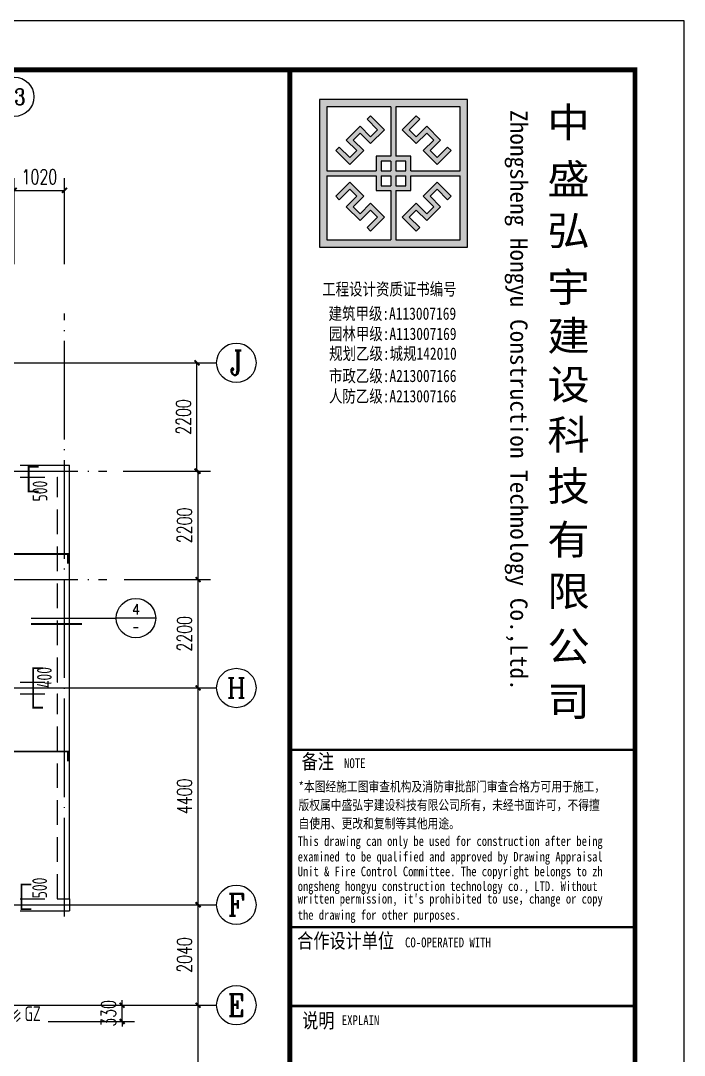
# Model space of a CAD drawing. Extents: x 1051052 to 1482120, y -981644 to -673261.
# Drawn here: x 1142755 to 1156217, y -903648 to -882648 of the extents above; entities that cross this region are included whole.
import ezdxf
from ezdxf.enums import TextEntityAlignment as Align

# ---------------------------------------------------------------- set-up
doc = ezdxf.new("R2010")
doc.units = 0
doc.header["$LTSCALE"] = 1000
doc.header["$MEASUREMENT"] = 0
doc.linetypes.add('DOTE', pattern=[2.42, 2, -0.2, 0.02, -0.2])
doc.linetypes.add('线型3', pattern=[750, 500, -250])
for name, color, linetype in [('AXIS', 3, 'Continuous'), ('AXIS_TEXT', 7, 'Continuous'), ('DIM_IDEN', 3, 'Continuous'), ('DOTE', 1, 'DOTE'), ('PUB_DIM', 3, 'Continuous'), ('PUB_TEXT', 7, 'Continuous'), ('PUB_WALL', 9, 'Continuous'), ('TK', 142, 'Continuous'), ('填充', 8, 'Continuous')]:
    doc.layers.add(name, color=color, linetype=linetype)
for name, color, linetype, lineweight in [('BEAM', 4, 'Continuous', 25), ('BEAM-DASH', 4, '线型3', 25), ('TITLE', 7, 'Continuous', 25), ('楼板负筋标注', 84, 'Continuous', 18), ('楼板负筋钢筋', 1, 'Continuous', 35)]:
    doc.layers.add(name, color=color, linetype=linetype, lineweight=lineweight)
doc.styles.add('_TCH_AXIS', font='COMPLEX', dxfattribs={"bigfont": 'GBCBIG'})
doc.styles.add('_TCH_DIM_T3', font='SIMPLEX', dxfattribs={"width": 0.705882, "bigfont": 'GBCBIG'})
doc.styles.add('_TCH_LABEL', font='COMPLEX', dxfattribs={"bigfont": 'GBCBIG'})
doc.styles.add('COMPLEX', font='COMPLEX')
doc.styles.add('FromPkpm', font='Pkpmeng', dxfattribs={"width": 0.7, "bigfont": 'hztxt'})
doc.styles.add('HYZT1', font='', dxfattribs={"width": 0.8})
doc.styles.add('HYZT2', font='simhei_0.ttf', dxfattribs={"width": 0.8})
doc.styles.get('HYZT1').set_extended_font_data('SimSun')
doc.dimstyles.new('_TCH_ARCH&&100', dxfattribs={"dimtxt": 297.5, "dimasz": 100, "dimexe": 250, "dimexo": 300, "dimgap": 126.25, "dimtad": 1, "dimdec": 0, "dimzin": 0, "dimdsep": 46, "dimtxsty": '_TCH_DIM_T3', "dimblk": 'ARCHTICK', "dimcen": 0.09, "dimclrt": 7, "dimazin": 2, "dimtfac": 1, "dimtdec": 0, "dimtix": 1, "dimtmove": 2, "dimatfit": 3, "dimfxl": 0, "dimtolj": 1, "dimtzin": 0, "dimarcsym": 0})

# ---------------------------------------------------------------- blocks, each defined once
blk = doc.blocks.new('_ArchTick')
at = {"color": 0, "linetype": 'ByBlock', "const_width": 0.4}
blk.add_lwpolyline([(-0.5, -0.5), (0.5, 0.5)], dxfattribs=at)
blk = doc.blocks.new('*D405')
at = {"layer": 'AXIS', "color": 0, "lineweight": -2, "transparency": 16777216}
for p, q in [((1144853, -902632), (1146603, -902632)), ((1146353, -907792), (1146353, -902632)), ((1144853, -907792), (1146603, -907792))]:
    blk.add_line(p, q, dxfattribs=at)
at = {"layer": 'Defpoints', "color": 0, "transparency": 16777216}
for p in [(1143853, -902632), (1146353, -902632), (1143853, -907792)]:
    blk.add_point(p, dxfattribs=at)
at = {"layer": 'AXIS', "color": 0, "lineweight": -2, "transparency": 16777216, "xscale": 100, "yscale": 100, "zscale": 100}
for p, rotation in [((1146353, -902632), 90), ((1146353, -907792), 270)]:
    blk.add_blockref('_ArchTick', p, dxfattribs=dict(at, rotation=rotation))
at = {"layer": 'AXIS', "color": 7, "transparency": 16777216, "insert": (1146078, -905212), "char_height": 297.5, "attachment_point": 5, "rotation": 90, "style": '_TCH_DIM_T3'}
blk.add_mtext('\\A1;5160', dxfattribs=at)
blk = doc.blocks.new('*D406')
at = {"layer": 'AXIS', "color": 0, "lineweight": -2, "transparency": 16777216}
for p, q in [((1144853, -900592), (1146603, -900592)), ((1146353, -902632), (1146353, -900592)), ((1144853, -902632), (1146603, -902632))]:
    blk.add_line(p, q, dxfattribs=at)
at = {"layer": 'Defpoints', "color": 0, "transparency": 16777216}
for p in [(1143853, -900592), (1146353, -900592), (1143853, -902632)]:
    blk.add_point(p, dxfattribs=at)
at = {"layer": 'AXIS', "color": 0, "lineweight": -2, "transparency": 16777216, "xscale": 100, "yscale": 100, "zscale": 100}
for p, rotation in [((1146353, -900592), 90), ((1146353, -902632), 270)]:
    blk.add_blockref('_ArchTick', p, dxfattribs=dict(at, rotation=rotation))
at = {"layer": 'AXIS', "color": 7, "transparency": 16777216, "insert": (1146078, -901612), "char_height": 297.5, "attachment_point": 5, "rotation": 90, "style": '_TCH_DIM_T3'}
blk.add_mtext('\\A1;2040', dxfattribs=at)
blk = doc.blocks.new('*D407')
at = {"layer": 'AXIS', "color": 0, "lineweight": -2, "transparency": 16777216}
for p, q in [((1144853, -896192), (1146603, -896192)), ((1146353, -900592), (1146353, -896192)), ((1144853, -900592), (1146603, -900592))]:
    blk.add_line(p, q, dxfattribs=at)
at = {"layer": 'Defpoints', "color": 0, "transparency": 16777216}
for p in [(1143853, -896192), (1146353, -896192), (1143853, -900592)]:
    blk.add_point(p, dxfattribs=at)
at = {"layer": 'AXIS', "color": 0, "lineweight": -2, "transparency": 16777216, "xscale": 100, "yscale": 100, "zscale": 100}
for p, rotation in [((1146353, -896192), 90), ((1146353, -900592), 270)]:
    blk.add_blockref('_ArchTick', p, dxfattribs=dict(at, rotation=rotation))
at = {"layer": 'AXIS', "color": 7, "transparency": 16777216, "insert": (1146078, -898392), "char_height": 297.5, "attachment_point": 5, "rotation": 90, "style": '_TCH_DIM_T3'}
blk.add_mtext('\\A1;4400', dxfattribs=at)
blk = doc.blocks.new('_AXISO')
blk.add_circle((0, 0), 0.5)
at = {"layer": 'AXIS_TEXT', "style": 'COMPLEX', "width": 1.041667}
blk.add_attdef('A', text='', height=0.56, dxfattribs=at).set_placement((-0.25, -0.28), (0.25, -0.28), align=Align.FIT)
blk = doc.blocks.new('*D432')
at = {"layer": 'AXIS', "color": 0, "lineweight": -2, "transparency": 16777216}
for p, q in [((1142624, -887592), (1142624, -885842)), ((1143644, -887592), (1143644, -885842)), ((1142624, -886092), (1143644, -886092))]:
    blk.add_line(p, q, dxfattribs=at)
at = {"layer": 'Defpoints', "color": 0, "transparency": 16777216}
for p in [(1143644, -886092), (1142624, -888592), (1143644, -888592)]:
    blk.add_point(p, dxfattribs=at)
at = {"layer": 'AXIS', "color": 0, "lineweight": -2, "transparency": 16777216, "xscale": 100, "yscale": 100, "zscale": 100, "rotation": 180}
blk.add_blockref('_ArchTick', (1142624, -886092), dxfattribs=at)
at = {"layer": 'AXIS', "color": 0, "lineweight": -2, "transparency": 16777216, "xscale": 100, "yscale": 100, "zscale": 100}
blk.add_blockref('_ArchTick', (1143644, -886092), dxfattribs=at)
at = {"layer": 'AXIS', "color": 7, "transparency": 16777216, "insert": (1143134, -885817), "char_height": 297.5, "attachment_point": 5, "style": '_TCH_DIM_T3'}
blk.add_mtext('\\A1;1020', dxfattribs=at)
blk = doc.blocks.new('*D437')
at = {"layer": 'AXIS', "color": 0, "lineweight": -2, "transparency": 16777216}
for p, q in [((1144853, -893992), (1146603, -893992)), ((1146353, -896192), (1146353, -893992)), ((1144853, -896192), (1146603, -896192))]:
    blk.add_line(p, q, dxfattribs=at)
at = {"layer": 'Defpoints', "color": 0, "transparency": 16777216}
for p in [(1144504, -893992), (1146353, -893992), (1143853, -896192)]:
    blk.add_point(p, dxfattribs=at)
at = {"layer": 'AXIS', "color": 0, "lineweight": -2, "transparency": 16777216, "xscale": 100, "yscale": 100, "zscale": 100}
for p, rotation in [((1146353, -893992), 90), ((1146353, -896192), 270)]:
    blk.add_blockref('_ArchTick', p, dxfattribs=dict(at, rotation=rotation))
at = {"layer": 'AXIS', "color": 7, "transparency": 16777216, "insert": (1146078, -895092), "char_height": 297.5, "attachment_point": 5, "rotation": 90, "style": '_TCH_DIM_T3'}
blk.add_mtext('\\A1;2200', dxfattribs=at)
blk = doc.blocks.new('*D438')
at = {"layer": 'AXIS', "color": 0, "lineweight": -2, "transparency": 16777216}
for p, q in [((1144853, -891792), (1146603, -891792)), ((1146353, -893992), (1146353, -891792)), ((1144853, -893992), (1146603, -893992))]:
    blk.add_line(p, q, dxfattribs=at)
at = {"layer": 'Defpoints', "color": 0, "transparency": 16777216}
for p in [(1144504, -891792), (1146353, -891792), (1144504, -893992)]:
    blk.add_point(p, dxfattribs=at)
at = {"layer": 'AXIS', "color": 0, "lineweight": -2, "transparency": 16777216, "xscale": 100, "yscale": 100, "zscale": 100}
for p, rotation in [((1146353, -891792), 90), ((1146353, -893992), 270)]:
    blk.add_blockref('_ArchTick', p, dxfattribs=dict(at, rotation=rotation))
at = {"layer": 'AXIS', "color": 7, "transparency": 16777216, "insert": (1146078, -892892), "char_height": 297.5, "attachment_point": 5, "rotation": 90, "style": '_TCH_DIM_T3'}
blk.add_mtext('\\A1;2200', dxfattribs=at)
blk = doc.blocks.new('*D439')
at = {"layer": 'AXIS', "color": 0, "lineweight": -2, "transparency": 16777216}
for p, q in [((1144831, -889592), (1146581, -889592)), ((1146331, -891792), (1146331, -889592)), ((1144831, -891792), (1146581, -891792))]:
    blk.add_line(p, q, dxfattribs=at)
at = {"layer": 'Defpoints', "color": 0, "transparency": 16777216}
for p in [(1144362, -889592), (1146331, -889592), (1144504, -891792)]:
    blk.add_point(p, dxfattribs=at)
at = {"layer": 'AXIS', "color": 0, "lineweight": -2, "transparency": 16777216, "xscale": 100, "yscale": 100, "zscale": 100}
for p, rotation in [((1146331, -889592), 90), ((1146331, -891792), 270)]:
    blk.add_blockref('_ArchTick', p, dxfattribs=dict(at, rotation=rotation))
at = {"layer": 'AXIS', "color": 7, "transparency": 16777216, "insert": (1146056, -890692), "char_height": 297.5, "attachment_point": 5, "rotation": 90, "style": '_TCH_DIM_T3'}
blk.add_mtext('\\A1;2200', dxfattribs=at)
blk = doc.blocks.new('A$C05385F37')
at = {"layer": 'TK'}
h = blk.add_hatch(color=256, dxfattribs=at)
h.paths.add_polyline_path([(-4400, -1600), (-7400, -1600), (-7400, -4600), (-4400, -4600)])
h.paths.add_polyline_path([(-4550, -3150), (-4550, -4450), (-5850, -4450), (-5850, -3450), (-5550, -3450), (-5550, -3150)], flags=16)
h.paths.add_polyline_path([(-4550, -3050), (-5550, -3050), (-5550, -2750), (-5850, -2750), (-5850, -1750), (-4550, -1750)], flags=16)
h.paths.add_polyline_path([(-4730, -3563), (-4801, -3634), (-5013, -3422), (-5154, -3563), (-4943, -3775), (-5225, -4058), (-5437, -3846), (-5578, -3987), (-5366, -4199), (-5437, -4270), (-5720, -3987), (-5437, -3704), (-5225, -3917), (-5084, -3775), (-5296, -3563), (-5013, -3280)], flags=0)
h.paths.add_polyline_path([(-5013, -2920), (-5296, -2637), (-5084, -2425), (-5225, -2283), (-5437, -2496), (-5720, -2213), (-5437, -1930), (-5366, -2001), (-5578, -2213), (-5437, -2354), (-5225, -2142), (-4943, -2425), (-5154, -2637), (-5013, -2778), (-4801, -2566), (-4730, -2637)], flags=0)
h.paths.add_polyline_path([(-5650, -3150), (-5650, -3350), (-5850, -3350), (-5850, -3150)], flags=16)
h.paths.add_polyline_path([(-5650, -3050), (-5850, -3050), (-5850, -2850), (-5650, -2850)], flags=16)
h.paths.add_polyline_path([(-5950, -3150), (-5950, -3350), (-6150, -3350), (-6150, -3150)], flags=16)
h.paths.add_polyline_path([(-5950, -3050), (-6150, -3050), (-6150, -2850), (-5950, -2850)], flags=16)
h.paths.add_polyline_path([(-5950, -3450), (-5950, -4450), (-7250, -4450), (-7250, -3150), (-6250, -3150), (-6250, -3450)], flags=16)
h.paths.add_polyline_path([(-5950, -2750), (-6250, -2750), (-6250, -3050), (-7250, -3050), (-7250, -1750), (-5950, -1750)], flags=16)
h.paths.add_polyline_path([(-6080, -3987), (-6363, -4270), (-6434, -4199), (-6222, -3987), (-6363, -3846), (-6575, -4058), (-6857, -3775), (-6646, -3563), (-6787, -3422), (-6999, -3634), (-7070, -3563), (-6787, -3280), (-6504, -3563), (-6716, -3775), (-6575, -3917), (-6363, -3704)], flags=0)
h.paths.add_polyline_path([(-6080, -2213), (-6363, -2496), (-6575, -2283), (-6716, -2425), (-6504, -2637), (-6787, -2920), (-7070, -2637), (-6999, -2566), (-6787, -2778), (-6646, -2637), (-6857, -2425), (-6575, -2142), (-6363, -2354), (-6222, -2213), (-6434, -2001), (-6363, -1930)], flags=0)
for points in [[(-6575, -2283), (-6363, -2496), (-6080, -2213), (-6363, -1930), (-6434, -2001), (-6222, -2213), (-6363, -2354), (-6575, -2142), (-6857, -2425), (-6646, -2637), (-6787, -2778), (-6999, -2566), (-7070, -2637), (-6787, -2920), (-6504, -2637), (-6716, -2425)], [(-5084, -2425), (-5296, -2637), (-5013, -2920), (-4730, -2637), (-4801, -2566), (-5013, -2778), (-5154, -2637), (-4943, -2425), (-5225, -2142), (-5437, -2354), (-5578, -2213), (-5366, -2001), (-5437, -1930), (-5720, -2213), (-5437, -2496), (-5225, -2283)], [(-6716, -3775), (-6504, -3563), (-6787, -3280), (-7070, -3563), (-6999, -3634), (-6787, -3422), (-6646, -3563), (-6857, -3775), (-6575, -4058), (-6363, -3846), (-6222, -3987), (-6434, -4199), (-6363, -4270), (-6080, -3987), (-6363, -3704), (-6575, -3917)], [(-5225, -3917), (-5437, -3704), (-5720, -3987), (-5437, -4270), (-5366, -4199), (-5578, -3987), (-5437, -3846), (-5225, -4058), (-4943, -3775), (-5154, -3563), (-5013, -3422), (-4801, -3634), (-4730, -3563), (-5013, -3280), (-5296, -3563), (-5084, -3775)]]:
    blk.add_hatch(color=256, dxfattribs=at).paths.add_polyline_path(points)
for p, q in [((-8000, -1000), (-1000, -1000)), ((-1000, -1000), (-1000, -26100)), ((-5950, -1750), (-5950, -2750)), ((-5850, -1750), (-5850, -2750)), ((-5950, -2850), (-5950, -3050)), ((-5850, -2850), (-5850, -3050)), ((-7250, -3050), (-6250, -3050)), ((-7250, -3150), (-6250, -3150)), ((-6150, -3050), (-5950, -3050)), ((-6150, -3150), (-5950, -3150)), ((-5950, -3150), (-5950, -3350)), ((-5850, -3050), (-5650, -3050)), ((-5850, -3150), (-5650, -3150)), ((-5850, -3150), (-5850, -3350)), ((-5550, -3050), (-4550, -3050)), ((-5550, -3150), (-4550, -3150)), ((-5950, -3450), (-5950, -4450)), ((-5850, -3450), (-5850, -4450)), ((-8000, -14800), (-1000, -14800))]:
    blk.add_line(p, q, dxfattribs=at)
for points, const_width in [([(-8000, -1000), (-8000, -41000)], 100), ([(-8000, -14800), (-1000, -14800)], 50), ([(-1000, -18400), (-8000, -18400)], 50), ([(-1000, -20000), (-8000, -20000)], 50)]:
    blk.add_lwpolyline(points, dxfattribs=dict(at, const_width=const_width))
for points in [[(-7400, -4600), (-4400, -4600), (-4400, -1600), (-7400, -1600)], [(-6504, -2637), (-6787, -2920), (-7070, -2637), (-6999, -2566), (-6787, -2778), (-6646, -2637), (-6857, -2425), (-6575, -2142), (-6363, -2354), (-6222, -2213), (-6434, -2001), (-6363, -1930), (-6080, -2213), (-6363, -2496), (-6575, -2283), (-6716, -2425)], [(-5296, -2637), (-5013, -2920), (-4730, -2637), (-4801, -2566), (-5013, -2778), (-5154, -2637), (-4943, -2425), (-5225, -2142), (-5437, -2354), (-5578, -2213), (-5366, -2001), (-5437, -1930), (-5720, -2213), (-5437, -2496), (-5225, -2283), (-5084, -2425)], [(-6504, -3563), (-6787, -3280), (-7070, -3563), (-6999, -3634), (-6787, -3422), (-6646, -3563), (-6857, -3775), (-6575, -4058), (-6363, -3846), (-6222, -3987), (-6434, -4199), (-6363, -4270), (-6080, -3987), (-6363, -3704), (-6575, -3917), (-6716, -3775)], [(-5296, -3563), (-5013, -3280), (-4730, -3563), (-4801, -3634), (-5013, -3422), (-5154, -3563), (-4943, -3775), (-5225, -4058), (-5437, -3846), (-5578, -3987), (-5366, -4199), (-5437, -4270), (-5720, -3987), (-5437, -3704), (-5225, -3917), (-5084, -3775)]]:
    blk.add_lwpolyline(points, close=True, dxfattribs=at)
for points in [[(-5950, -1750), (-7250, -1750), (-7250, -3050)], [(-4550, -3050), (-4550, -1750), (-5850, -1750)], [(-5950, -2750), (-6250, -2750), (-6250, -3050)], [(-5950, -2850), (-6150, -2850), (-6150, -3050)], [(-5550, -3050), (-5550, -2750), (-5850, -2750)], [(-5650, -3050), (-5650, -2850), (-5850, -2850)], [(-7250, -3150), (-7250, -4450), (-5950, -4450)], [(-6250, -3150), (-6250, -3450), (-5950, -3450)], [(-6150, -3150), (-6150, -3350), (-5950, -3350)], [(-5850, -4450), (-4550, -4450), (-4550, -3150)], [(-5850, -3350), (-5650, -3350), (-5650, -3150)], [(-5850, -3450), (-5550, -3450), (-5550, -3150)]]:
    blk.add_lwpolyline(points, dxfattribs=at)
for s, height, style, width, p in [('中', 600, 'HYZT2', 1.05, (-2778, -2366)), ('盛', 600, 'HYZT2', 1.05, (-2778, -3515)), ('弘', 600, 'HYZT2', 1.05, (-2778, -4559)), ('宇', 600, 'HYZT2', 1.05, (-2778, -5708)), ('工程设计资质证书编号', 250, 'HYZT1', 0.8, (-7346, -5574)), ('建', 600, 'HYZT2', 1.05, (-2778, -6696)), ('设', 600, 'HYZT2', 1.05, (-2778, -7687)), ('科', 600, 'HYZT2', 1.05, (-2778, -8702)), ('技', 600, 'HYZT2', 1.05, (-2778, -9744)), ('有', 600, 'HYZT2', 1.05, (-2778, -10833)), ('限', 600, 'HYZT2', 1.05, (-2778, -11880)), ('公', 600, 'HYZT2', 1.05, (-2778, -13003)), ('司', 600, 'HYZT2', 1.05, (-2778, -14115)), ('备注', 300, 'HYZT1', 0.8, (-7763, -15187)), ('NOTE', 200, 'HYZT1', 0.8, (-6902, -15171)), ('*本图经施工图审查机构及消防审批部门审查合格方可用于施工，', 200, 'HYZT1', 0.8, (-7826, -15644)), ('版权属中盛弘宇建设科技有限公司所有，未经书面许可，不得擅', 200, 'HYZT1', 0.8, (-7826, -16019)), ('自使用、更改和复制等其他用途。', 200, 'HYZT1', 0.8, (-7826, -16394)), ('This drawing can only be used for construction after being ', 196, 'HYZT1', 0.8, (-7842, -16750)), ('examined to be qualified and approved by Drawing Appraisal ', 196, 'HYZT1', 0.8, (-7842, -17066)), ('Unit & Fire Control Committee. The copyright belongs to zh', 196, 'HYZT1', 0.8, (-7842, -17365)), ('ongsheng hongyu construction technology co., LTD. Without ', 196, 'HYZT1', 0.8, (-7842, -17665)), ("written permission, it's prohibited to use，change or copy ", 196, 'HYZT1', 0.8, (-7842, -17921)), ('the drawing for other purposes.', 196, 'HYZT1', 0.8, (-7842, -18248)), ('合作设计单位', 300, 'HYZT1', 0.8, (-7852, -18825)), ('CO-OPERATED WITH', 200, 'HYZT1', 0.8, (-5665, -18809)), ('说明', 300, 'HYZT1', 0.8, (-7751, -20445)), ('EXPLAIN', 200, 'HYZT1', 0.8, (-6948, -20388))]:
    blk.add_text(s, height=height, dxfattribs=dict(at, style=style, width=width)).set_placement(p)
at = {"layer": 'TK', "style": 'HYZT2', "width": 0.99}
blk.add_text('Zhongsheng Hongyu Construction Technology Co.,Ltd.', height=350, rotation=270, dxfattribs=at).set_placement((-3530, -1814))
at = {"layer": 'TK', "style": 'HYZT1', "width": 0.8}
for s, p in [('建筑甲级:A113007169', (-5922, -5945)), ('园林甲级:A113007169', (-5915, -6355)), ('规划乙级:城规142010', (-5911, -6757)), ('市政乙级:A213007166', (-5915, -7209)), ('人防乙级:A213007166', (-5915, -7621))]:
    blk.add_text(s, height=250, dxfattribs=at).set_placement(p, align=Align.MIDDLE_CENTER)
blk = doc.blocks.new('A2K')
at = {"layer": 'TK'}
blk.add_lwpolyline([(0, 0), (59400, 0), (59400, 42000), (0, 42000)], close=True, dxfattribs=at)
at = {"layer": 'TK', "const_width": 100}
blk.add_lwpolyline([(2500, 1000), (58400, 1000), (58400, 41000), (2500, 41000)], close=True, dxfattribs=at)
at = {"color": 4}
blk.add_blockref('A$C05385F37', (59400, 42000), dxfattribs=at)
blk = doc.blocks.new('*D1351')
at = {"layer": 'Defpoints', "color": 0, "transparency": 16777216}
for p in [(1142744, -902632), (1144813, -902632), (1142744, -902962)]:
    blk.add_point(p, dxfattribs=at)
at = {"layer": 'PUB_DIM', "color": 0, "lineweight": -2, "transparency": 16777216}
for p, q in [((1144813, -902632), (1144813, -902532)), ((1143313, -902632), (1145063, -902632)), ((1144813, -902962), (1144813, -902632)), ((1143313, -902962), (1145063, -902962)), ((1144813, -902962), (1144813, -903062))]:
    blk.add_line(p, q, dxfattribs=at)
at = {"layer": 'PUB_DIM', "color": 0, "lineweight": -2, "transparency": 16777216, "xscale": 100, "yscale": 100, "zscale": 100}
for p, rotation in [((1144813, -902632), 270), ((1144813, -902962), 90)]:
    blk.add_blockref('_ArchTick', p, dxfattribs=dict(at, rotation=rotation))
at = {"layer": 'PUB_DIM', "color": 7, "transparency": 16777216, "insert": (1144538, -902797), "char_height": 297.5, "attachment_point": 5, "rotation": 90, "style": '_TCH_DIM_T3'}
blk.add_mtext('\\A1;330', dxfattribs=at)

msp = doc.modelspace()

# ---------------------------------------------------------------- hatches: boundary and pattern name
at = {"layer": 'PUB_WALL'}
h = msp.add_hatch(dxfattribs=at)
h.set_pattern_fill('钢筋混凝土', color=256, scale=30)
h.set_pattern_definition([(45, (-380549.82, -1406.414), (-53.0330086, 53.0330086), []), (50, (-380549.82, -1406.41), (215.178055, -18.82564), [22.5, -247.5]), (355, (-380549.82, -1406.41), (-41.6254, 225.65764), [18, -198]), (100.4514, (-380531.9, -1407.98), (173.552815, 206.831863), [19.122057, -210.342634]), (46.1842, (-380549.82, -1346.41), (320.172315, -49.655704), [33.75, -371.25]), (96.6356, (-380523.14, -1350.55), (280.39881, 292.23536), [28.683086, -315.5139]), (351.1842, (-380549.82, -1346.4), (280.398584, 292.23558), [27, -297]), (21, (-380519.82, -1361.41), (179.072116, -120.785667), [22.5, -247.5]), (326, (-380519.82, -1361.41), (72.9946, 217.545014), [18, -198]), (71.4514, (-380504.9, -1371.48), (252.066789, 96.75915), [19.122057, -210.342634]), (37.5, (-380549.82, -1406.414), (3.6479566, 99.868156), [0, -195.6, 0, -201, 0, -198.75]), (7.5, (-380549.82, -1406.41), (78.920861, 118.3235136), [0, -114.6, 0, -191.1, 0, -75.75]), (327.5, (-380616.72, -1406.414), (160.146731, -6.7664615), [0, -75, 0, -234, 0, -310.5]), (317.5, (-380646.72, -1406.41), (174.955851, 30.031495), [0, -97.5, 0, -155.4, 0, -220.5])])
h.paths.add_polyline_path([(1142812.872, -902962.335), (1142503.911, -902962.335)])
h.paths.add_polyline_path([(1142743.911, -902722.335), (1142503.911, -902722.335), (1142503.911, -902962.335), (1142743.911, -902962.335)])

# ---------------------------------------------------------------- linework, layer by layer
at = {"layer": 'AXIS'}
for p, q in [((1143236.323, -889592.335), (1146729.253, -889592.335)), ((1143236.323, -896192.335), (1146729.253, -896192.335)), ((1143236.323, -900592.335), (1146729.253, -900592.335)), ((1143236.323, -902632.335), (1146729.253, -902632.335))]:
    msp.add_line(p, q, dxfattribs=at)
at = {"layer": 'BEAM'}
for p, q in [((1142743.911, -891672.335), (1143743.911, -891672.335)), ((1143743.911, -896192.335), (1143743.911, -891672.335)), ((1143743.911, -900472.335), (1143743.911, -896192.335)), ((1143743.911, -900472.335), (1143743.911, -900712.335)), ((1142743.911, -900712.335), (1143743.911, -900712.335))]:
    msp.add_line(p, q, dxfattribs=at)
at = {"layer": 'BEAM-DASH', "ltscale": 0.001}
for p, q in [((1142743.911, -891912.335), (1143503.911, -891912.335)), ((1143503.911, -896072.335), (1143503.911, -891912.335)), ((1142743.911, -896072.335), (1143503.911, -896072.335)), ((1142743.911, -896312.335), (1143503.911, -896312.335)), ((1143503.911, -900472.335), (1143503.911, -896312.335)), ((1142743.911, -900472.335), (1143743.911, -900472.335))]:
    msp.add_line(p, q, dxfattribs=at)
at = {"layer": 'DIM_IDEN'}
for p, q in [((1142966.403, -894773.33), (1144210.965, -894773.33)), ((1144210.965, -894773.33), (1144693.092, -894773.33)), ((1145493.092, -894773.33), (1144693.092, -894773.33))]:
    msp.add_line(p, q, dxfattribs=at)
at = {"layer": 'DIM_IDEN', "const_width": 40}
msp.add_lwpolyline([(1142966.403, -894893.33), (1144000.359, -894893.33)], dxfattribs=at)
at = {"layer": 'DIM_IDEN'}
msp.add_circle((1145093.092, -894773.33), 400, dxfattribs=at)
at = {"layer": 'DOTE'}
for p, q in [((1143643.911, -900828.355), (1143643.911, -888592.335)), ((1102723.911, -889592.335), (1143623.911, -889592.335)), ((1137073.956, -891792.335), (1144503.911, -891792.335)), ((1137073.956, -893992.335), (1144503.911, -893992.335)), ((1102723.911, -896192.335), (1143623.911, -896192.335)), ((1102723.911, -900592.335), (1143623.911, -900592.335)), ((1136977.019, -902632.335), (1143623.911, -902632.335))]:
    msp.add_line(p, q, dxfattribs=at)
at = {"layer": '楼板负筋钢筋', "const_width": 35}
for points in [[(1143116.432, -892202.335), (1142916.432, -892202.335), (1142916.432, -891702.335), (1143116.432, -891702.335)], [(1141923.911, -893672.335), (1141923.911, -893472.335), (1143713.911, -893472.335), (1143713.911, -893672.335)], [(1143205.2, -896592.335), (1143005.2, -896592.335), (1143005.2, -895792.335), (1143205.2, -895792.335)], [(1141323.911, -897683.228), (1141323.911, -897483.228), (1143713.911, -897483.228), (1143713.911, -897683.228)], [(1142973.907, -900682.335), (1142773.907, -900682.335), (1142773.907, -900182.335), (1142973.907, -900182.335)]]:
    msp.add_lwpolyline(points, dxfattribs=at)

# ---------------------------------------------------------------- block references
at = {"layer": 'AXIS'}
ref = msp.add_blockref('_AXISO', (1142623.911, -884192.335), dxfattribs=dict(at, xscale=800, yscale=800, zscale=800))
ref.add_attrib('A', '13', dxfattribs={"layer": 'AXIS_TEXT', "height": 328.4455, "style": '_TCH_AXIS'}).set_placement((1142397.127, -884356.558), (1142850.695, -884356.558), align=Align.FIT)
ref = msp.add_blockref('_AXISO', (1147129.253, -889592.335), dxfattribs=dict(at, xscale=800, yscale=800, zscale=800))
ref.add_attrib('A', 'J', dxfattribs={"layer": 'AXIS_TEXT', "height": 496.066, "style": '_TCH_AXIS'}).set_placement((1146999.331, -889840.368), (1147259.175, -889840.368), align=Align.FIT)
ref = msp.add_blockref('_AXISO', (1147129.253, -896192.335), dxfattribs=dict(at, xscale=800, yscale=800, zscale=800))
ref.add_attrib('A', 'H', dxfattribs={"layer": 'AXIS_TEXT', "height": 405.517, "style": '_TCH_AXIS'}).set_placement((1146936.15, -896395.094), (1147322.356, -896395.094), align=Align.FIT)
ref = msp.add_blockref('_AXISO', (1147129.253, -900592.335), dxfattribs=dict(at, xscale=800, yscale=800, zscale=800))
ref.add_attrib('A', 'F', dxfattribs={"layer": 'AXIS_TEXT', "height": 445.442, "style": '_TCH_AXIS'}).set_placement((1146959.561, -900815.056), (1147298.945, -900815.056), align=Align.FIT)
ref = msp.add_blockref('_AXISO', (1147129.253, -902632.335), dxfattribs=dict(at, xscale=800, yscale=800, zscale=800))
ref.add_attrib('A', 'E', dxfattribs={"layer": 'AXIS_TEXT', "height": 445.442, "style": '_TCH_AXIS'}).set_placement((1146959.561, -902855.056), (1147298.945, -902855.056), align=Align.FIT)
at = {"layer": '填充'}
msp.add_blockref('A2K', (1096816.779, -924648.121), dxfattribs=at)

# ---------------------------------------------------------------- texts
at = {"layer": 'PUB_TEXT', "color": 7, "style": '_TCH_LABEL'}
msp.add_text('4', height=206.168, dxfattribs=at).set_placement((1145014.552, -894698.912), (1145171.633, -894698.912), align=Align.FIT)
at = {"layer": 'PUB_TEXT', "color": 7, "style": '_TCH_LABEL', "width": 0.777778}
msp.add_text('-', height=208.805, dxfattribs=at).set_placement((1145023.491, -895056.173), (1145162.694, -895056.173), align=Align.FIT)
at = {"layer": 'TITLE', "style": 'FromPkpm', "width": 0.7}
msp.add_text('GZ', height=300, dxfattribs=at).set_placement((1142832.687, -902655.072), align=Align.TOP_LEFT)
at = {"layer": '楼板负筋标注', "lineweight": 25, "style": 'FromPkpm', "width": 0.7}
for s, p in [('500', (1142996.432, -892405.852)), ('400', (1143085.2, -896192.335)), ('500', (1142989.462, -900461.608))]:
    msp.add_text(s, height=300, rotation=90, dxfattribs=at).set_placement(p, align=Align.TOP_LEFT)

# ---------------------------------------------------------------- dimensions: what is measured, and where the dimension line sits
at = {"layer": 'AXIS'}
for base, p1, p2, angle, picture, middle in [((1143643.911, -886092.335), (1142623.911, -888592.335), (1143643.911, -888592.335), 180, '*D432', (1143133.911, -885817.335)), ((1146331.456, -889592.335), (1144503.911, -891792.335), (1144361.661, -889592.335), 270, '*D439', (1146056.456, -890692.335)), ((1146352.571, -891792.335), (1144503.911, -893992.335), (1144503.911, -891792.335), 270, '*D438', (1146077.571, -892892.335)), ((1146352.571, -893992.335), (1143852.571, -896192.335), (1144503.911, -893992.335), 270, '*D437', (1146077.571, -895092.335))]:
    dim = msp.add_linear_dim(base=base, p1=p1, p2=p2, angle=angle, dimstyle='_TCH_ARCH&&100', dxfattribs=at)
    dim.commit()
    dim.dimension.update_dxf_attribs({"geometry": picture, "text_midpoint": middle})
for p1, p2, picture, middle in [((1143852.571, -900592.335), (1143852.571, -896192.335), '*D407', (1146077.571, -898392.335)), ((1143852.571, -902632.335), (1143852.571, -900592.335), '*D406', (1146077.571, -901612.335)), ((1143852.571, -907792.335), (1143852.571, -902632.335), '*D405', (1146077.571, -905212.335))]:
    dim = msp.add_aligned_dim(p1=p1, p2=p2, distance=-2500, dimstyle='_TCH_ARCH&&100', dxfattribs=at)
    dim.commit()
    dim.dimension.update_dxf_attribs({"geometry": picture, "text_midpoint": middle})
at = {"layer": 'PUB_DIM'}
dim = msp.add_aligned_dim(p1=(1142743.911, -902962.335), p2=(1142743.911, -902632.335), distance=-2069.258, dimstyle='_TCH_ARCH&&100', dxfattribs=at)
dim.commit()
dim.dimension.update_dxf_attribs({"geometry": '*D1351', "text_midpoint": (1144538.169, -902797.335)})

doc.saveas('drawing.dxf')
